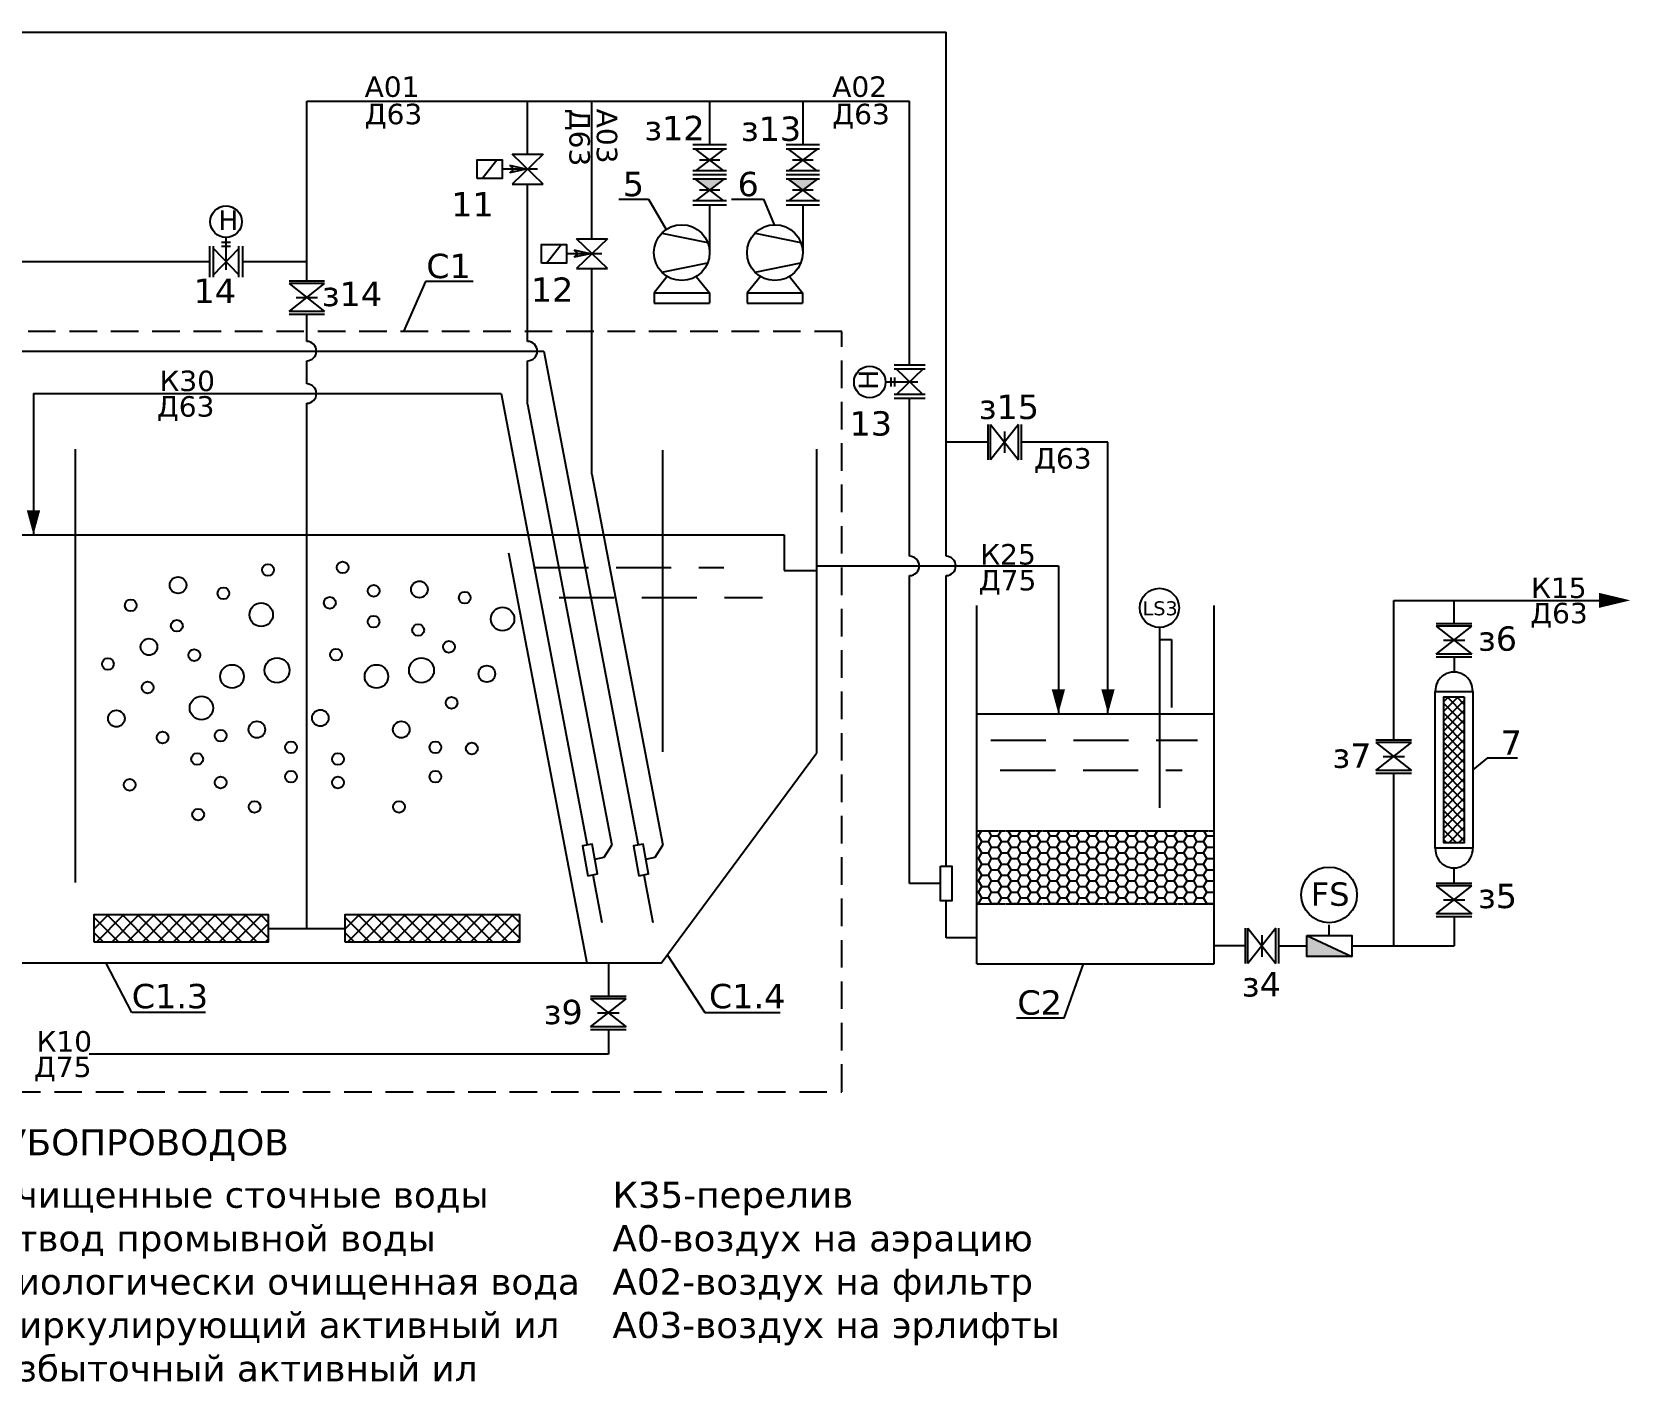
# Model space of a CAD drawing. Extents: x 66481 to 140959, y -26392 to 8472.
# Drawn here: x 73412 to 82651, y 292 to 8057 of the extents above; entities that cross this region are included whole.
import ezdxf

# ---------------------------------------------------------------- set-up
doc = ezdxf.new("R2010")
doc.units = 0
doc.linetypes.add('DASHED2', pattern=[9.525, 6.35, -3.175])
doc.linetypes.add('HIDDEN2', pattern=[4.7625, 3.175, -1.5875])
doc.layers.add('1', color=7, linetype='CONTINUOUS')
doc.styles.get("Standard").update_dxf_attribs({"font": 'romans.shx'})

msp = doc.modelspace()

# ---------------------------------------------------------------- hatches: boundary and pattern name
at = {"layer": '1', "ltscale": 0.3}
h = msp.add_hatch(color=256, dxfattribs=at)
h.dxf.hatch_style = 1
h.paths.add_polyline_path([(77228.4, 7210.8), (77310.4, 7148.2), (77392.3, 7210.8)])
h = msp.add_hatch(color=256, dxfattribs=at)
h.dxf.hatch_style = 1
h.paths.add_polyline_path([(77764.8, 7210.8), (77846.7, 7148.2), (77928.7, 7210.8)])
at = {"layer": '1'}
h = msp.add_hatch(dxfattribs=at)
h.set_pattern_fill('ANSI37', color=256, scale=12.5, angle=-90, style=0)
h.set_pattern_definition([(315, (57141.758, 15229.793), (28.0633, 28.0633), []), (45, (57141.758, 15229.793), (-28.0633, 28.0633), [])])
h.paths.add_polyline_path([(81534.3, 3393), (81652.3, 3393), (81652.3, 4232.7), (81534.3, 4232.7)])
at = {"layer": '1', "ltscale": 0.4}
h = msp.add_hatch(dxfattribs=at)
h.set_pattern_fill('HONEY', color=256, scale=300)
h.set_pattern_definition([(0, (-121992.16, 61435.523), (56.25, 32.4759526), [37.5, -75]), (120, (-121992.16, 61435.523), (-56.25, 32.4759526), [37.5, -75]), (60, (-121992.16, 61435.523), (1e-14, 64.9519053), [-75, 37.5])])
h.paths.add_polyline_path([(79029.8, 3463), (78847.5, 3463), (78847.5, 3042), (79029.8, 3042)])
h.paths.add_polyline_path([(79177.3, 3463), (79029.8, 3463), (79029.8, 3042), (79177.3, 3042)])
h.paths.add_polyline_path([(79581.6, 3463), (79177.3, 3463), (79177.3, 3042), (79581.6, 3042)])
h.paths.add_polyline_path([(80212.3, 3463), (79581.6, 3463), (79581.6, 3042), (80212.3, 3042)])
at = {"layer": '1', "ltscale": 0.166667}
h = msp.add_hatch(dxfattribs=at)
h.set_pattern_fill('ANSI37', color=256, scale=500)
h.set_pattern_definition([(45, (-222652.71, 116510.11), (-44.194174, 44.194174), []), (135, (-222652.71, 116510.11), (-44.194174, -44.194174), [])])
h.paths.add_polyline_path([(74773, 2824.3), (74773, 2978.2), (73766.8, 2978.2), (73766.8, 2824.3)])
h = msp.add_hatch(dxfattribs=at)
h.set_pattern_fill('ANSI37', color=256, scale=500)
h.set_pattern_definition([(45, (-221207.764, 116510.11), (-44.194174, 44.194174), []), (135, (-221207.764, 116510.11), (-44.194174, -44.194174), [])])
h.paths.add_polyline_path([(76217.9, 2824.3), (76217.9, 2978.2), (75211.7, 2978.2), (75211.7, 2824.3)])
at = {"layer": '1', "ltscale": 0.5}
msp.add_hatch(color=256, dxfattribs=at).paths.add_polyline_path([(80745.4, 2860.1), (80745.4, 2740), (81004.7, 2740)])

# ---------------------------------------------------------------- linework, layer by layer
at = {"layer": '1', "ltscale": 50}
for p, q in [((70685.7, 8056.8), (78671, 8056.8)), ((78671, 5041.3), (78671, 8056.8)), ((76263.1, 7354.1), (76263.1, 7659.5)), ((76633.2, 6867.5), (76633.2, 7659.5)), ((78460.7, 6140), (78460.7, 7659.5)), ((76263.1, 6277.4), (76263.1, 7182.9)), ((74433.9, 6735.9), (69610.8, 6735.9)), ((74992.4, 6735.9), (74624.4, 6735.9)), ((76633.2, 5514.4), (76633.2, 6696.2)), ((73154.3, 6221.8), (76356.8, 6221.8)), ((76263.1, 5917.1), (76263.1, 6166.3)), ((73419.9, 5977.4), (76110.1, 5977.4)), ((78460.7, 5041.3), (78460.7, 5949.5)), ((78910.8, 5697.8), (78671, 5697.8)), ((79602.2, 5697.8), (79102.9, 5697.8)), ((79602.2, 4136), (79602.2, 5697.8)), ((78460.7, 3159.1), (78460.7, 4930.2)), ((78671, 3258.9), (78671, 4930.2)), ((79316.9, 4985.8), (79316.9, 4136)), ((81246, 3986.1), (81246, 4787.9)), ((81246, 2800.1), (81246, 3794)), ((76704, 3309.7), (76746.9, 3379)), ((76997.3, 3309.7), (77040.2, 3379)), ((76649.8, 3299.8), (76704, 3309.7)), ((76943.1, 3299.8), (76997.3, 3309.7)), ((78638.1, 3159.1), (78460.7, 3159.1)), ((78671, 2847.2), (78671, 3059.2)), ((78847.5, 2847.2), (78671, 2847.2)), ((79349.6, 2384.8), (79461.1, 2696.4))]:
    msp.add_line(p, q, dxfattribs=at)
at = {"layer": '1', "ltscale": 0.166667}
for p, q in [((74992.4, 6626.4), (74992.4, 7659.5)), ((74992.4, 7659.5), (78460.7, 7659.5)), ((76787.8, 7095.2), (76959.1, 7095.2)), ((76959.1, 7095.2), (77060, 6921.2)), ((77436.8, 7095.2), (77619.4, 7095.2)), ((77619.4, 7095.2), (77680.8, 6948.5)), ((75674.6, 6621.8), (75548.2, 6335)), ((74992.4, 6277.4), (74992.4, 6434.3)), ((76356.8, 6221.8), (76898.5, 3379.9)), ((74992.4, 6032.9), (74992.4, 6166.3)), ((73419.9, 5977.4), (73419.9, 5164.5)), ((74992.4, 2901.2), (74992.4, 5921.8)), ((76110.1, 5977.4), (76605.2, 3379.9)), ((76263.1, 5917.1), (76746.9, 3379)), ((73660.6, 5657.9), (73660.6, 3165.4)), ((77039.7, 5652.3), (77039.7, 3916.3)), ((77925, 5657.9), (77925, 3909.3)), ((76633.2, 5514.4), (77040.2, 3379)), ((71836.3, 5164.5), (77738.6, 5164.5)), ((77738.6, 5164.5), (77738.6, 4960)), ((76152.9, 5060.8), (76602.8, 2700.1)), ((77738.6, 4960), (77925, 4960)), ((77925, 4985.8), (79316.9, 4985.8)), ((81246, 4787.9), (82427.4, 4787.9)), ((81593.1, 4655.4), (81593.1, 4787.9)), ((77032.3, 2700.1), (77925, 3909.3)), ((81786.7, 3881.9), (81700.8, 3812.3)), ((81786.7, 3881.9), (81958, 3881.9)), ((76637.7, 3209.3), (76690.2, 2934.1)), ((76931, 3209.3), (76983.5, 2934.1)), ((81593.1, 2969.3), (81593.1, 2800.1)), ((74773, 2901.2), (75211.7, 2901.2)), ((80875, 2860.1), (80875.1, 2920.7)), ((81004.7, 2800.1), (81593.1, 2800.1)), ((77032.3, 2700.1), (69477.9, 2700.1)), ((73985.7, 2416.3), (73837.7, 2700.1)), ((76727.4, 2700.1), (76727.4, 2511)), ((77067, 2747.2), (77282.8, 2417.5)), ((74409.8, 2416.3), (73985.7, 2416.3)), ((77282.8, 2417.5), (77715.4, 2417.5)), ((76727.4, 2318.9), (76727.4, 2178.1)), ((76727.4, 2178.1), (73739.8, 2178.1))]:
    msp.add_line(p, q, dxfattribs=at)
at = {"layer": '1', "ltscale": 0.3}
for p, q in [((77310, 7659.5), (77310, 7407.9)), ((77846.4, 7659.5), (77846.4, 7407.9)), ((77310, 7062.1), (77310, 6789.5)), ((77846.4, 7062.1), (77846.4, 6789.5)), ((76990.5, 6556.1), (76990.5, 6497.2)), ((76990.5, 6556.1), (77308.9, 6556.1)), ((76990.5, 6497.2), (77308.9, 6497.2)), ((77308.9, 6556.1), (77308.9, 6497.2)), ((77526.8, 6556.1), (77526.8, 6497.2)), ((77526.8, 6556.1), (77845.3, 6556.1)), ((77526.8, 6497.2), (77845.3, 6497.2)), ((77845.3, 6556.1), (77845.3, 6497.2))]:
    msp.add_line(p, q, dxfattribs=at)
at = {"layer": '1'}
for p, q in [((77406.8, 7407.9), (77213.3, 7407.9)), ((77943.2, 7407.9), (77749.7, 7407.9)), ((76351.9, 7354.1), (76174.3, 7182.9)), ((76351.9, 7182.9), (76174.3, 7354.1)), ((77406.8, 7383.7), (77213.3, 7383.7)), ((77392.3, 7383.7), (77228.4, 7258.5)), ((77392.3, 7258.5), (77228.4, 7383.7)), ((77369.2, 7321.1), (77251, 7321.1)), ((77943.2, 7383.7), (77749.7, 7383.7)), ((77928.7, 7383.7), (77764.8, 7258.5)), ((77928.7, 7258.5), (77764.8, 7383.7)), ((77905.6, 7321.1), (77787.3, 7321.1)), ((77406.8, 7258.5), (77213.3, 7258.5)), ((77406.8, 7235), (77213.3, 7235)), ((77406.8, 7210.8), (77213.3, 7210.8)), ((77392.3, 7210.8), (77228.4, 7085.6)), ((77392.3, 7085.6), (77228.4, 7210.8)), ((77943.2, 7258.5), (77749.7, 7258.5)), ((77943.2, 7235), (77749.7, 7235)), ((77943.2, 7210.8), (77749.7, 7210.8)), ((77928.7, 7210.8), (77764.8, 7085.6)), ((77928.7, 7085.6), (77764.8, 7210.8)), ((77369.2, 7148.2), (77251, 7148.2)), ((77905.6, 7148.2), (77787.3, 7148.2)), ((77406.8, 7085.6), (77213.3, 7085.6)), ((77406.8, 7062.1), (77213.3, 7062.1)), ((77943.2, 7085.6), (77749.7, 7085.6)), ((77943.2, 7062.1), (77749.7, 7062.1)), ((76722, 6867.5), (76544.4, 6696.2)), ((76722, 6696.2), (76544.4, 6867.5)), ((74433.9, 6647.1), (74433.9, 6826.3)), ((74455.6, 6647.1), (74455.6, 6826.3)), ((74602, 6660.5), (74455.6, 6812.3)), ((74455.6, 6660.5), (74602, 6812.3)), ((74602, 6647.1), (74602, 6826.3)), ((74624.4, 6647.1), (74624.4, 6826.3)), ((74890.3, 6626.4), (75094.5, 6626.4)), ((75094.5, 6610.4), (74890.3, 6610.4)), ((74890.3, 6450.3), (75094.5, 6610.4)), ((74890.3, 6610.4), (75094.5, 6450.3)), ((77066.3, 6651.3), (76990.5, 6556.1)), ((77233.1, 6651.3), (77308.9, 6556.1)), ((77602.6, 6651.3), (77526.8, 6556.1)), ((77769.5, 6651.3), (77845.3, 6556.1)), ((74931.1, 6530.4), (75053.6, 6530.4)), ((74931.1, 6530.4), (75054.2, 6530.4)), ((75094.5, 6450.3), (74890.3, 6450.3)), ((74890.3, 6434.3), (75094.5, 6434.3)), ((78550.5, 6140), (78371.4, 6140)), ((78550.5, 6117.6), (78371.4, 6117.6)), ((78537.1, 6117.6), (78385.3, 5971.3)), ((78537.1, 5971.3), (78385.3, 6117.6)), ((78550.5, 5971.3), (78371.4, 5971.3)), ((78550.5, 5949.5), (78371.4, 5949.5)), ((78910.8, 5800.3), (78910.8, 5596.1)), ((78926.8, 5596.1), (78926.8, 5800.3)), ((78926.8, 5800.3), (79086.9, 5596.1)), ((79086.9, 5800.3), (78926.8, 5596.1)), ((79006.8, 5759.4), (79006.8, 5636.9)), ((79006.8, 5759.4), (79006.8, 5636.3)), ((79086.9, 5596.1), (79086.9, 5800.3)), ((79102.9, 5800.3), (79102.9, 5596.1)), ((81491, 4655.4), (81695.2, 4655.4)), ((81695.2, 4639.4), (81491, 4639.4)), ((81491, 4479.3), (81695.2, 4639.4)), ((81491, 4639.4), (81695.2, 4479.3)), ((81531.8, 4559.3), (81654.3, 4559.3)), ((81531.8, 4559.3), (81655, 4559.3)), ((81695.2, 4479.3), (81491, 4479.3)), ((81491, 4463.3), (81695.2, 4463.3)), ((81143.9, 3986.1), (81348.1, 3986.1)), ((81348.1, 3970.1), (81143.9, 3970.1)), ((81143.9, 3810), (81348.1, 3970.1)), ((81143.9, 3970.1), (81348.1, 3810)), ((81184.7, 3890), (81307.3, 3890)), ((81184.7, 3890), (81307.9, 3890)), ((81348.1, 3810), (81143.9, 3810)), ((81143.9, 3794), (81348.1, 3794)), ((81491, 3161.4), (81695.2, 3161.4)), ((81695.2, 3145.4), (81491, 3145.4)), ((81491, 2985.3), (81695.2, 3145.4)), ((81491, 3145.4), (81695.2, 2985.3)), ((81531.8, 3065.3), (81654.3, 3065.3)), ((81531.8, 3065.3), (81655, 3065.3)), ((81695.2, 2985.3), (81491, 2985.3)), ((81491, 2969.3), (81695.2, 2969.3)), ((80391.6, 2902.2), (80391.6, 2698)), ((80407.6, 2698), (80407.6, 2902.2)), ((80407.6, 2902.2), (80567.7, 2698)), ((80567.7, 2902.2), (80407.6, 2698)), ((80567.7, 2698), (80567.7, 2902.2)), ((80583.7, 2902.2), (80583.7, 2698)), ((80487.6, 2861.3), (80487.6, 2738.8)), ((80487.6, 2861.3), (80487.6, 2738.2)), ((76625, 2511), (76829.2, 2511)), ((76829.2, 2495), (76625, 2495)), ((76625, 2334.9), (76829.2, 2495)), ((76625, 2495), (76829.2, 2334.9)), ((76665.8, 2415), (76788.4, 2415)), ((76665.8, 2415), (76789, 2415)), ((76829.2, 2334.9), (76625, 2334.9)), ((76625, 2318.9), (76829.2, 2318.9))]:
    msp.add_line(p, q, dxfattribs=at)
at = {"layer": '1', "ltscale": 0.5}
for p, q in [((76002.1, 7214.9), (76085.3, 7322.1)), ((76174.3, 7354.1), (76351.9, 7354.1)), ((76253.4, 7268.5), (76160, 7288.9)), ((76184.1, 7268.5), (76160, 7288.9)), ((76253.4, 7268.5), (76160, 7248.1)), ((76160, 7248.1), (76184.1, 7268.5)), ((76174.3, 7182.9), (76351.9, 7182.9)), ((74554.3, 6845.7), (74502.4, 6845.7)), ((76544.4, 6867.5), (76722, 6867.5)), ((74554.3, 6823), (74502.4, 6823)), ((76372.2, 6728.2), (76455.4, 6835.5)), ((76623.5, 6781.8), (76530, 6802.3)), ((76554.2, 6781.8), (76530, 6802.3)), ((76623.5, 6781.8), (76530, 6761.4)), ((76530, 6761.4), (76554.2, 6781.8)), ((76544.4, 6696.2), (76722, 6696.2)), ((78351.9, 6069.9), (78351.9, 6018)), ((78374.7, 6069.9), (78374.7, 6018)), ((80745.4, 2860.1), (81004.7, 2740))]:
    msp.add_line(p, q, dxfattribs=at)
at = {"layer": '1', "ltscale": 30}
for p, q in [((76319, 7268.5), (76115.9, 7268.5)), ((74528.3, 6689.1), (74528.3, 6874.9)), ((76689.1, 6781.8), (76485.9, 6781.8)), ((78508.5, 6043.9), (78322.7, 6043.9))]:
    msp.add_line(p, q, dxfattribs=at)
at = {"layer": '1', "ltscale": 10}
for p, q in [((77035, 6900.3), (77298.9, 6846.9)), ((77571.3, 6900.3), (77835.3, 6846.9)), ((77035, 6676.1), (77298.9, 6729.6)), ((77571.3, 6676.1), (77835.3, 6729.6)), ((81593.1, 4463.3), (81593.1, 4375.3)), ((81593.1, 3161.4), (81593.1, 3249.3))]:
    msp.add_line(p, q, dxfattribs=at)
at = {"layer": '1', "ltscale": 1000}
for p, q in [((75949.1, 6621.8), (75674.6, 6621.8)), ((79349.6, 2384.8), (79075.1, 2384.8))]:
    msp.add_line(p, q, dxfattribs=at)
at = {"layer": '1', "linetype": 'HIDDEN2', "ltscale": 100}
for p, q in [((76296, 4977.4), (77391.5, 4977.4)), ((76443.7, 4804.5), (77614, 4804.5)), ((78927.4, 3983.5), (80117.1, 3983.5)), ((78982.2, 3810.6), (80028.9, 3810.6))]:
    msp.add_line(p, q, dxfattribs=at)
at = {"layer": '1', "ltscale": 0.4}
for p, q in [((78847.5, 2696.4), (78847.5, 4758.4)), ((80212.3, 2696.4), (80212.3, 4758.4)), ((79898.5, 4631.8), (79898.5, 3593.6)), ((79898.5, 4563.5), (79967.6, 4563.5)), ((79967.6, 4563.5), (79967.6, 4172.2)), ((78847.5, 4136), (80212.3, 4136)), ((80391.6, 2800.1), (80212.3, 2800.1)), ((80583.7, 2800.1), (80745.4, 2800.1)), ((78847.5, 2696.4), (80212.3, 2696.4))]:
    msp.add_line(p, q, dxfattribs=at)
at = {"layer": '1', "linetype": 'HIDDEN2', "ltscale": 0.15}
for p, q in [((78847.5, 3463), (80212.3, 3463)), ((78847.5, 3042), (80212.3, 3042))]:
    msp.add_line(p, q, dxfattribs=at)
at = {"layer": '1', "ltscale": 0.5}
for points in [[(75972.1, 7214.9), (75972.1, 7322.1), (76115.9, 7322.1), (76115.9, 7214.9)], [(76342.2, 6728.2), (76342.2, 6835.5), (76485.9, 6835.5), (76485.9, 6728.2)], [(80745.4, 2860.1), (81004.7, 2860.1), (81004.7, 2740), (80745.4, 2740)]]:
    msp.add_lwpolyline(points, close=True, dxfattribs=at)
at = {"layer": '1', "linetype": 'HIDDEN2', "ltscale": 50}
msp.add_lwpolyline([(78071.8, 6335), (68063.2, 6335), (68063.2, 1961), (78071.8, 1961)], close=True, dxfattribs=at)
at = {"layer": '1'}
for points in [[(73419.9, 5305.3, 77, 0, 0), (73419.9, 5164.5, 0, 0, 0)], [(82427.4, 4787.9, 86.4, 0, 0), (82607.9, 4787.9, 0, 0, 0)], [(79316.9, 4276.9, 77, 0, 0), (79316.9, 4136, 0, 0, 0)], [(79602.2, 4276.9, 77, 0, 0), (79602.2, 4136, 0, 0, 0)]]:
    msp.add_lwpolyline(points, format="xyseb", dxfattribs=at)
for points in [[(81700.8, 4262.8), (81700.8, 3361.8), (81485.3, 3361.8), (81485.3, 4262.8)], [(81652.3, 4232.7), (81652.3, 3393), (81534.3, 3393), (81534.3, 4232.7)]]:
    msp.add_lwpolyline(points, close=True, dxfattribs=at)
at = {"layer": '1', "ltscale": 50}
for points in [[(76610, 3204.2), (76665.5, 3214.3), (76634.2, 3385.2), (76578.7, 3375.1)], [(76903.3, 3204.2), (76958.8, 3214.3), (76927.5, 3385.2), (76872, 3375.1)], [(78638.1, 3258.9), (78703.9, 3258.9), (78703.9, 3059.2), (78638.1, 3059.2)]]:
    msp.add_lwpolyline(points, close=True, dxfattribs=at)
at = {"layer": '1', "ltscale": 0.166667}
for points in [[(73766.8, 2824.3), (74773, 2824.3), (74773, 2978.2), (73766.8, 2978.2)], [(75211.7, 2824.3), (76217.9, 2824.3), (76217.9, 2978.2), (75211.7, 2978.2)]]:
    msp.add_lwpolyline(points, close=True, dxfattribs=at)
at = {"layer": '1', "ltscale": 0.5}
for centre, radius in [((74528.3, 6965.8), 90.9), ((78231.8, 6043.9), 90.9), ((80874.7, 3093.7), 160.1)]:
    msp.add_circle(centre, radius, dxfattribs=at)
at = {"layer": '1'}
for centre, radius in [((77149.7, 6788.2), 160.4), ((77686, 6788.2), 160.4), ((74769.1, 4963), 33.8), ((75198.7, 4977.4), 33.8), ((74251.9, 4875.4), 47.7), ((75640.4, 4850.8), 47.7), ((74512.7, 4828.1), 33.8), ((75124.8, 4773.8), 33.8), ((75377.2, 4842.8), 33.8), ((75901.3, 4803.4), 33.8), ((73979.6, 4759), 33.8), ((74730.2, 4705.3), 67.5), ((76118.7, 4680.7), 67.5), ((74244.7, 4641.7), 33.8), ((75376.6, 4665.3), 33.8), ((75633.2, 4617), 33.8), ((74084, 4520.3), 47.7), ((75810.2, 4520.5), 33.8), ((73848, 4421.7), 33.8), ((74344.9, 4472.9), 33.8), ((74821.4, 4385.8), 71.6), ((75160.3, 4475.8), 33.8), ((75652.3, 4385.8), 71.6), ((74562.3, 4350.2), 67.5), ((75393.2, 4350.2), 67.5), ((76028.3, 4365.3), 47.7), ((74076.8, 4286.6), 33.8), ((74386.3, 4168.7), 67.5), ((75070.4, 4111.2), 47.7), ((75825.5, 4198.6), 33.8), ((73896.9, 4107.7), 47.7), ((74705.2, 4044.4), 47.7), ((75536.1, 4044.4), 47.7), ((74162.6, 3999), 33.8), ((74496.6, 4010), 33.8), ((74901.6, 3942.5), 33.8), ((75732.5, 3942.5), 33.8), ((74361.6, 3875), 33.8), ((75171.6, 3875), 33.8), ((75942, 3935.9), 33.8), ((74901.6, 3773.7), 33.8), ((75732.5, 3773.7), 33.8), ((73973.4, 3726.7), 33.8), ((74496.6, 3740), 33.8), ((75171.6, 3740), 33.8), ((74692, 3599.9), 33.8), ((75523, 3599.9), 33.8), ((74367.4, 3555.7), 33.8)]:
    msp.add_circle(centre, radius, dxfattribs=at)
at = {"layer": '1', "color": 0, "ltscale": 100}
msp.add_circle((79898.2, 4744.6), 112.8, dxfattribs=at)
at = {"layer": '1', "ltscale": 0.166667}
for centre in [(74992.4, 6221.8), (76263.1, 6221.8), (74992.4, 5977.4), (78460.7, 4985.8), (78671, 4985.8)]:
    msp.add_arc(centre, 55.5, 270, 90, dxfattribs=at)
at = {"layer": '1'}
for centre, radius, start, end in [((81593.1, 4267.2), 107.8, 357.67129, 182.32871), ((81593.1, 3357.1), 107.9, 177.50774, 2.49226)]:
    msp.add_arc(centre, radius, start, end, dxfattribs=at)

# ---------------------------------------------------------------- texts
at = {"layer": '1', "ltscale": 15}
for s, insert, char_height, width, attachment_point in [('{\\fVerdana|b0|i0|c204|p34;А01}', (75325.3, 7802), 117.6, 239.768, 1), ('{\\fVerdana|b0|i0|c204|p34;А02}', (78015.7, 7802), 117.6, 239.768, 1), ('{\\fVerdana|b0|i0|c204|p34;Д63}', (75325.3, 7644.6), 117.6, 239.768, 1), ('{\\fVerdana|b0|i0|c204|p34;з12}', (77281.2, 7575), 140, 285.438, 3), ('{\\fVerdana|b0|i0|c204|p34;Д63}', (78015.7, 7644.6), 117.6, 239.768, 1), ('{\\fVerdana|b0|i0|c204|p34;з13}', (77837, 7571.1), 140, 285.438, 3), ('{\\fVerdana|b0|i0|c204|p34;5}', (76932.9, 7253.1), 140, 285.438, 3), ('{\\fVerdana|b0|i0|c204|p34;6}', (77593.2, 7253.1), 140, 285.438, 3), ('{\\fVerdana|b0|i0|c204|p34;11}', (76067.6, 7136.5), 140, 285.438, 3), ('{\\fVerdana|b0|i0|c204|p34;С1}', (75680.2, 6781.7), 140, 285.438, 1), ('{\\fVerdana|b0|i0|c204|p34;14}', (74585.6, 6638.6), 140, 285.438, 3), ('{\\fVerdana|b0|i0|c204|p34;з14}', (75425.6, 6620.6), 140, 285.438, 3), ('{\\fVerdana|b0|i0|c204|p34;12}', (76526.1, 6645.3), 140, 285.438, 3), ('{\\fVerdana|b0|i0|c204|p34;К30}', (74144.5, 6109.5), 117.6, 239.768, 1), ('{\\fVerdana|b0|i0|c204|p34;Д63}', (74129.7, 5962.6), 117.6, 239.768, 1), ('{\\fVerdana|b0|i0|c204|p34;з15}', (78858.9, 5971.3), 140, 285.438, 1), ('{\\fVerdana|b0|i0|c204|p34;13}', (78359.8, 5875.8), 140, 285.438, 3), ('{\\fVerdana|b0|i0|c204|p34;Д63}', (79176.6, 5663.6), 117.6, 239.768, 1), ('{\\fVerdana|b0|i0|c204|p34;К25}', (78866.9, 5111.8), 117.6, 239.768, 1), ('{\\fVerdana|b0|i0|c204|p34;Д75}', (78858.8, 4962.9), 117.6, 239.768, 1), ('{\\fVerdana|b0|i0|c204|p34;К15}', (82036.2, 4919.4), 117.6, 239.768, 1), ('{\\fVerdana|b0|i0|c204|p34;Д63}', (82031.3, 4773.6), 117.6, 239.768, 1), ('{\\fVerdana|b0|i0|c204|p34;з6}', (81731.4, 4638.3), 140, 285.438, 1), ('{\\fVerdana|b0|i0|c204|p34;7}', (81984.1, 4039.8), 140, 285.438, 3), ('{\\fVerdana|b0|i0|c204|p34;з7}', (80893.3, 3964.6), 140, 285.438, 1), ('{\\fVerdana|b0|i0|c204|p34;з5}', (81731.2, 3157.7), 140, 285.438, 1), ('{\\fVerdana|b0|i0|c204|p34;з4}', (80372.2, 2649.2), 140, 285.438, 1), ('{\\fVerdana|b0|i0|c204|p34;С1.3}', (73985.2, 2581.5), 140, 285.438, 1), ('{\\fVerdana|b0|i0|c204|p34;С1.4}', (77306.5, 2581.5), 140, 285.438, 1), ('{\\fVerdana|b0|i0|c204|p34;С2}', (79080.7, 2544.7), 140, 285.438, 1), ('{\\fVerdana|b0|i0|c204|p34;з9}', (76355.5, 2490.2), 140, 285.438, 1), ('{\\fVerdana|b0|i0|c204|p34;К10}', (73437, 2310.2), 117.6, 239.768, 1), ('{\\fVerdana|b0|i0|c204|p34;Д75}', (73422.2, 2163.4), 117.6, 239.768, 1), ('{\\fVerdana|b0|i0|c204|p34;ОБОЗНАЧЕНИЯ ТРУБОПРОВОДОВ}', (71328.1, 1745.7), 149.76, 3771.573, 1), ('{\\fVerdana|b0|i0|c204|p34;К15-очищенные сточные воды\\PК20-отвод промывной воды\\PК25-биологически очищенная вода\\PК30-циркулирующий активный ил\\PК31-избыточный активный ил}', (72715.4, 1443.5), 149.76, 5021.057, 1), ('{\\fVerdana|b0|i0|c204|p34;К35-перелив\\PА0-воздух на аэрацию\\PА02-воздух на фильтр\\PА03-воздух на эрлифты}', (76751.2, 1443.5), 149.76, 5021.057, 1)]:
    msp.add_mtext(s, dxfattribs=dict(at, insert=insert, char_height=char_height, width=width, attachment_point=attachment_point))
at = {"layer": '1', "ltscale": 15, "char_height": 117.6, "width": 239.768, "attachment_point": 1, "rotation": 270}
for s, insert in [('{\\fVerdana|b0|i0|c204|p34;Д63}', (76621.1, 7616.3)), ('{\\fVerdana|b0|i0|c204|p34;А03}', (76778.6, 7616.3))]:
    msp.add_mtext(s, dxfattribs=dict(at, insert=insert))
at = {"layer": '1', "linetype": 'DASHED2', "ltscale": 15, "attachment_point": 1}
for s, insert, char_height, width in [('{\\fVerdana|b0|i0|c204|p34;Н}', (74483.3, 7030.8), 112, 228.351), ('{\\fVerdana|b0|i0|c204|p34;LS3}', (79801.3, 4782.6), 80.511, 164.149), ('{\\fVerdana|b0|i0|c0|p34;FS}', (80769.3, 3165.6), 134.4, 274.021)]:
    msp.add_mtext(s, dxfattribs=dict(at, insert=insert, char_height=char_height, width=width))
at = {"layer": '1', "linetype": 'DASHED2', "ltscale": 15, "insert": (78166.9, 5998.9), "char_height": 112, "width": 228.351, "attachment_point": 1, "rotation": 90}
msp.add_mtext('{\\fVerdana|b0|i0|c204|p34;Н}', dxfattribs=at)

doc.saveas('drawing.dxf')
